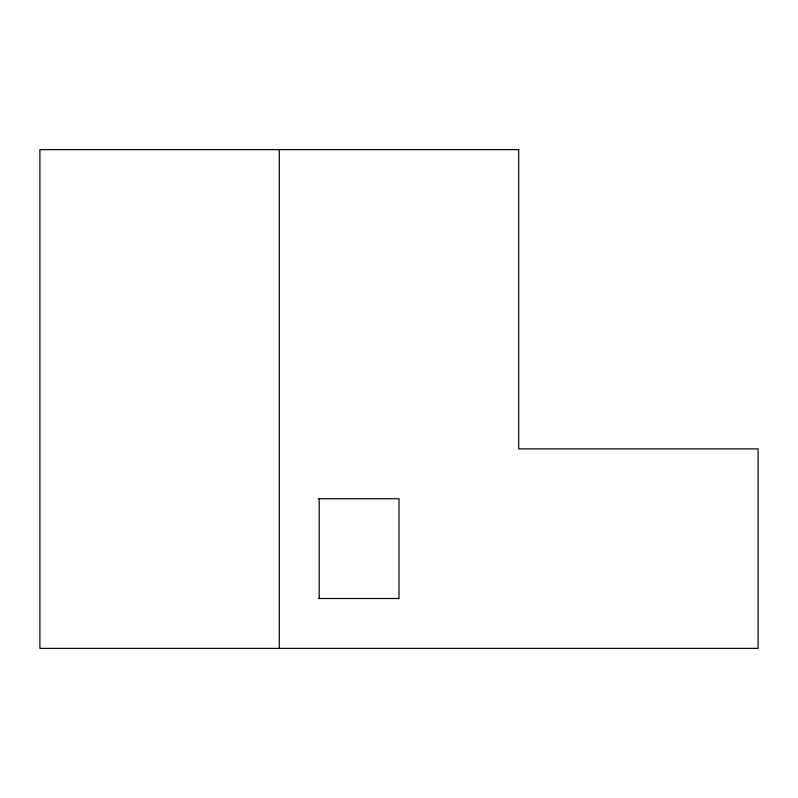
<?xml version="1.0" encoding="UTF-8"?>
<svg xmlns="http://www.w3.org/2000/svg" width="798" height="798" viewBox="0 0 798 798"><rect width="100%" height="100%" fill="white"/><g stroke="black" fill="none" stroke-linecap="round" stroke-linejoin="round"><path stroke-width="1.2" d="M318.372 498.75L399 498.75L399 598.5L318.372 598.5M319.2 498.75L319.2 598.5M279.3 149.625L279.3 648.375M518.7 149.625L39.9 149.625L39.9 648.375L758.1 648.375L758.1 448.875L518.7 448.875L518.7 149.625"/></g></svg>
